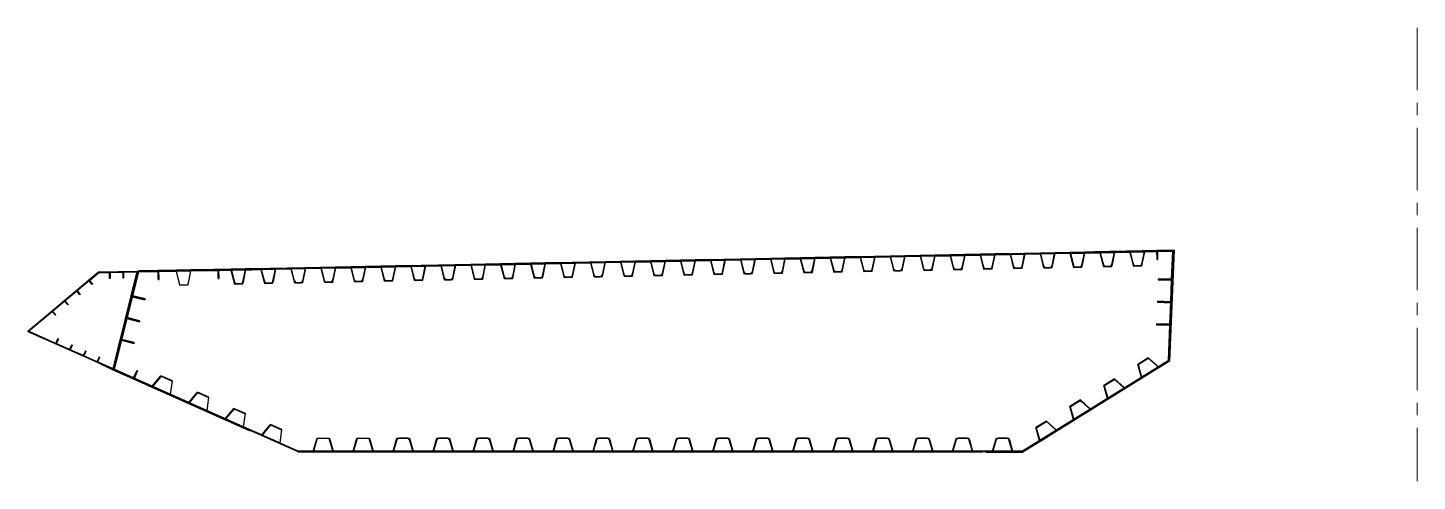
# Model space of a CAD drawing. Header units: millimetres. Extents: x -11.4 to 44.9, y -2.6 to 86.4.
# Drawn here: x -10.72 to 17.09, y 77.29 to 86.36 of the extents above; entities that cross this region are included whole.
import ezdxf

# ---------------------------------------------------------------- set-up
doc = ezdxf.new("R2010")
doc.units = ezdxf.units.MM
doc.linetypes.add('CENTER', pattern=[2, 1.25, -0.25, 0.25, -0.25])
doc.layers.add('0_Assis', color=8, linetype='Continuous')
doc.layers.add('CENTER', color=1, linetype='CENTER', lineweight=13)
doc.layers.add('GZ', color=3, linetype='Continuous', lineweight=25)

# ---------------------------------------------------------------- blocks, each defined once
blk = doc.blocks.new('U stiffner for bottom plate')
for p, q in [((-200, 0), (-135, 227)), ((-194, 0), (-129, 225)), ((90, 260), (-90, 260)), ((90, 254), (-90, 254)), ((129, 225), (194, 0)), ((135, 227), (200, 0))]:
    blk.add_line(p, q)
for centre, radius, start, end in [((-90, 214), 46, 90, 163.9092), ((-90, 214), 40, 90, 163.9092), ((90, 214), 46, 16.0908, 90), ((90, 214), 40, 16.0908, 90)]:
    blk.add_arc(centre, radius, start, end)
blk = doc.blocks.new('U stiffener for top plate')
for p, q in [((-150, 0), (-94, -243)), ((-142, 0), (-86, -241)), ((86, -241), (142, 0)), ((94, -243), (150, 0)), ((-47, -272), (47, -272)), ((-47, -280), (47, -280))]:
    blk.add_line(p, q)
for centre, radius, start, end in [((-47, -232), 48, 193.0693, 270), ((-47, -232), 40, 193.0693, 270), ((47, -232), 40, 270, 346.9307), ((47, -232), 48, 270, 346.9307)]:
    blk.add_arc(centre, radius, start, end)
blk = doc.blocks.new('Block_1')
at = {"layer": '0_Assis'}
for p, q in [((0, 0), (71, -279)), ((77, -271), (8, 0)), ((292, 6), (234, -267)), ((241, -275), (300, 6)), ((77, -271), (71, -279)), ((71, -279), (241, -275)), ((77, -271), (234, -267)), ((234, -267), (241, -275))]:
    blk.add_line(p, q, dxfattribs=at)
blk = doc.blocks.new('Block_2')
at = {"layer": '0_Assis'}
for p, q in [((0, 0), (174, 207)), ((176, 200), (6, -3)), ((403, 106), (174, 207)), ((174, 207), (176, 200)), ((176, 200), (396, 102)), ((396, 102), (360, -160)), ((366, -162), (403, 106)), ((396, 102), (403, 106))]:
    blk.add_line(p, q, dxfattribs=at)
blk = doc.blocks.new('Block_3')
at = {"layer": '0_Assis'}
for p, q in [((0, 0), (75, 260)), ((80, 254), (6, 0)), ((75, 260), (325, 260)), ((80, 254), (75, 260)), ((320, 254), (80, 254)), ((320, 254), (325, 260)), ((394, 0), (320, 254)), ((325, 260), (400, 0))]:
    blk.add_line(p, q, dxfattribs=at)
blk = doc.blocks.new('Block_4')
at = {"layer": '0_Assis'}
for p, q in [((139, 392), (-73, 260)), ((-66, 258), (138, 385)), ((138, 385), (139, 392)), ((334, 208), (138, 385)), ((139, 392), (340, 211)), ((0, 0), (-73, 260)), ((-66, 258), (-73, 260)), ((-66, 258), (5, 3))]:
    blk.add_line(p, q, dxfattribs=at)
blk = doc.blocks.new('Block_5')
at = {"layer": '0_Assis'}
for p, q in [((0, 0), (0, 16)), ((8, 16), (0, 16)), ((0, 0), (8, 0)), ((292, 22), (8, 16)), ((8, 0), (8, 16)), ((8, 0), (292, 6)), ((292, 6), (292, 22)), ((300, 22), (292, 22)), ((292, 6), (300, 6)), ((600, 28), (300, 22)), ((300, 6), (300, 22)), ((300, 6), (600, 12))]:
    blk.add_line(p, q, dxfattribs=at)
blk = doc.blocks.new('Block_6')
at = {"layer": '0_Assis'}
for p, q in [((-800, 0), (-400, 0)), ((-400, 0), (-394, 0)), ((-394, 0), (-6, 0)), ((-6, 0), (0, 0)), ((-400, -12), (-800, -12)), ((-400, 0), (-400, -12)), ((-394, -12), (-400, -12)), ((-394, 0), (-394, -12)), ((-6, -12), (-394, -12)), ((-6, 0), (-6, -12)), ((0, -12), (-6, -12)), ((0, 0), (0, -12))]:
    blk.add_line(p, q, dxfattribs=at)

msp = doc.modelspace()

# ---------------------------------------------------------------- linework, layer by layer
at = {"layer": '0_Assis'}
for p, q in [((10.142, 81.85), (10.142, 81.866)), ((10.151, 81.866), (10.142, 81.866)), ((10.142, 81.85), (10.151, 81.85)), ((10.434, 81.871), (10.151, 81.866)), ((10.151, 81.85), (10.151, 81.866)), ((10.151, 81.85), (10.434, 81.855)), ((10.442, 81.872), (10.434, 81.871)), ((10.434, 81.855), (10.434, 81.871)), ((10.434, 81.855), (10.442, 81.856)), ((10.592, 81.875), (10.442, 81.872)), ((10.442, 81.856), (10.442, 81.872)), ((10.442, 81.856), (10.592, 81.859)), ((10.624, 81.879), (10.592, 81.875)), ((10.592, 81.875), (10.592, 81.859)), ((10.592, 81.859), (10.624, 81.859)), ((10.742, 81.882), (10.624, 81.879)), ((10.624, 81.859), (10.624, 81.879)), ((10.624, 81.859), (10.742, 81.862)), ((10.742, 81.862), (10.742, 81.882)), ((10.751, 81.882), (10.742, 81.882)), ((10.742, 81.862), (10.751, 81.862)), ((11.034, 81.887), (10.751, 81.882)), ((10.751, 81.862), (10.751, 81.882)), ((10.751, 81.862), (11.034, 81.867)), ((11.042, 81.888), (11.034, 81.887)), ((11.034, 81.867), (11.034, 81.887)), ((11.034, 81.867), (11.042, 81.868)), ((11.342, 81.894), (11.042, 81.888)), ((11.042, 81.868), (11.042, 81.888)), ((11.042, 81.868), (11.342, 81.874)), ((11.35, 81.894), (11.342, 81.894)), ((11.342, 81.874), (11.342, 81.894)), ((11.342, 81.874), (11.35, 81.874)), ((11.634, 81.899), (11.35, 81.894)), ((11.35, 81.874), (11.35, 81.894)), ((11.35, 81.874), (11.634, 81.879)), ((11.642, 81.9), (11.634, 81.899)), ((11.634, 81.879), (11.634, 81.899)), ((11.634, 81.879), (11.642, 81.88)), ((11.884, 81.904), (11.642, 81.9)), ((11.642, 81.88), (11.642, 81.9)), ((11.642, 81.88), (11.884, 81.884)), ((11.9, 81.905), (11.884, 81.904)), ((11.884, 81.904), (11.884, 81.884)), ((11.884, 81.884), (11.9, 81.885)), ((11.884, 81.884), (11.887, 81.724)), ((12.226, 81.911), (11.9, 81.905)), ((11.9, 81.885), (11.9, 81.905)), ((11.9, 81.885), (12.194, 81.891)), ((11.903, 81.725), (11.9, 81.885)), ((12.194, 81.891), (12.171, 81.331)), ((12.194, 81.891), (12.226, 81.911)), ((12.202, 81.33), (12.226, 81.911)), ((-8.112, 81.505), (-8.501, 81.497)), ((-8.112, 81.505), (-8.112, 81.485)), ((-8.096, 81.505), (-8.112, 81.505)), ((-7.754, 81.512), (-8.096, 81.505)), ((-8.096, 81.485), (-8.096, 81.505)), ((-7.754, 81.492), (-7.754, 81.512)), ((-7.746, 81.512), (-7.754, 81.512)), ((-7.754, 81.512), (-7.754, 81.492)), ((-7.462, 81.518), (-7.746, 81.512)), ((-7.746, 81.492), (-7.746, 81.512)), ((-7.462, 81.498), (-7.462, 81.518)), ((-7.454, 81.518), (-7.462, 81.518)), ((-6.913, 81.529), (-7.454, 81.518)), ((-7.454, 81.498), (-7.454, 81.518)), ((-7.454, 81.498), (-6.912, 81.509)), ((-6.912, 81.509), (-6.913, 81.529)), ((-6.897, 81.529), (-6.913, 81.529)), ((-6.912, 81.509), (-6.896, 81.509)), ((-6.912, 81.509), (-6.909, 81.349)), ((-6.654, 81.534), (-6.897, 81.529)), ((-6.896, 81.509), (-6.897, 81.529)), ((-6.896, 81.509), (-6.654, 81.514)), ((-6.893, 81.349), (-6.896, 81.509)), ((-6.654, 81.514), (-6.654, 81.534)), ((-6.646, 81.534), (-6.654, 81.534)), ((-6.654, 81.514), (-6.646, 81.514)), ((-6.362, 81.54), (-6.646, 81.534)), ((-6.646, 81.514), (-6.646, 81.534)), ((-6.646, 81.514), (-6.362, 81.52)), ((-6.362, 81.52), (-6.362, 81.54)), ((-6.354, 81.54), (-6.362, 81.54)), ((-6.362, 81.52), (-6.354, 81.52)), ((-6.237, 81.542), (-6.354, 81.54)), ((-6.354, 81.52), (-6.354, 81.54)), ((-6.354, 81.52), (-6.237, 81.522)), ((-6.237, 81.522), (-6.237, 81.542)), ((-6.205, 81.539), (-6.237, 81.542)), ((-6.237, 81.522), (-6.204, 81.523)), ((-6.054, 81.542), (-6.205, 81.539)), ((-6.204, 81.523), (-6.205, 81.539)), ((-6.204, 81.523), (-6.054, 81.526)), ((11.887, 81.724), (11.903, 81.725)), ((-9.74, 81.109), (-9.5, 81.309)), ((-9.734, 81.103), (-9.495, 81.303)), ((-9.5, 81.309), (-9.494, 81.314)), ((-9.495, 81.303), (-9.5, 81.309)), ((-9.495, 81.303), (-9.489, 81.308)), ((-9.431, 81.226), (-9.495, 81.303)), ((-9.494, 81.314), (-9.307, 81.471)), ((-9.494, 81.314), (-9.489, 81.308)), ((-9.489, 81.308), (-9.306, 81.461)), ((-9.489, 81.308), (-9.425, 81.231)), ((-9.425, 81.231), (-9.431, 81.226)), ((-9.307, 81.471), (-9.085, 81.475)), ((-9.306, 81.461), (-9.307, 81.471)), ((-9.306, 81.461), (-9.085, 81.465)), ((-9.085, 81.475), (-9.075, 81.475)), ((-9.085, 81.465), (-9.085, 81.475)), ((-9.085, 81.465), (-9.075, 81.465)), ((-9.082, 81.345), (-9.085, 81.465)), ((-9.072, 81.345), (-9.082, 81.345)), ((-9.075, 81.475), (-8.815, 81.48)), ((-9.075, 81.475), (-9.075, 81.465)), ((-9.075, 81.465), (-8.815, 81.47)), ((-9.075, 81.465), (-9.072, 81.345)), ((-8.815, 81.48), (-8.805, 81.481)), ((-8.815, 81.47), (-8.815, 81.48)), ((-8.815, 81.47), (-8.805, 81.471)), ((-8.812, 81.35), (-8.815, 81.47)), ((-8.802, 81.351), (-8.812, 81.35)), ((-8.805, 81.481), (-8.535, 81.486)), ((-8.805, 81.481), (-8.805, 81.471)), ((-8.805, 81.471), (-8.537, 81.476)), ((-8.805, 81.471), (-8.802, 81.351)), ((-8.537, 81.476), (-8.654, 81.009)), ((-8.625, 81.001), (-8.506, 81.477)), ((-8.535, 81.486), (-8.537, 81.476)), ((-8.537, 81.476), (-8.506, 81.477)), ((-8.535, 81.486), (-8.501, 81.497)), ((-8.501, 81.497), (-8.506, 81.477)), ((-8.506, 81.477), (-8.112, 81.485)), ((-8.112, 81.485), (-8.109, 81.325)), ((-8.109, 81.325), (-8.093, 81.325)), ((-8.096, 81.485), (-7.754, 81.492)), ((-8.093, 81.325), (-8.096, 81.485)), ((-7.754, 81.492), (-7.746, 81.492)), ((-7.746, 81.492), (-7.462, 81.498)), ((-7.462, 81.498), (-7.454, 81.498)), ((-6.909, 81.349), (-6.893, 81.349)), ((11.912, 81.341), (11.911, 81.321)), ((11.911, 81.321), (12.171, 81.311)), ((12.171, 81.331), (11.912, 81.341)), ((12.171, 81.311), (12.153, 80.881)), ((12.171, 81.331), (12.171, 81.311)), ((12.202, 81.33), (12.171, 81.331)), ((12.171, 81.311), (12.201, 81.31)), ((12.184, 80.88), (12.201, 81.31)), ((12.201, 81.31), (12.202, 81.33)), ((-9.985, 80.904), (-9.746, 81.104)), ((-9.98, 80.898), (-9.741, 81.098)), ((-9.746, 81.104), (-9.74, 81.109)), ((-9.741, 81.098), (-9.746, 81.104)), ((-9.741, 81.098), (-9.734, 81.103)), ((-9.676, 81.021), (-9.741, 81.098)), ((-9.74, 81.109), (-9.734, 81.103)), ((-9.734, 81.103), (-9.67, 81.026)), ((-9.67, 81.026), (-9.676, 81.021)), ((-8.659, 80.989), (-8.763, 80.572)), ((-8.734, 80.565), (-8.63, 80.982)), ((-8.654, 81.009), (-8.659, 80.989)), ((-8.659, 80.989), (-8.63, 80.982)), ((-8.625, 81.001), (-8.654, 81.009)), ((-8.63, 80.982), (-8.625, 81.001)), ((-8.63, 80.982), (-8.378, 80.919)), ((-8.373, 80.938), (-8.625, 81.001)), ((-10.721, 80.289), (-10.237, 80.693)), ((-10.706, 80.291), (-10.232, 80.687)), ((-10.237, 80.693), (-10.231, 80.698)), ((-10.232, 80.687), (-10.237, 80.693)), ((-10.232, 80.687), (-10.226, 80.692)), ((-10.168, 80.61), (-10.232, 80.687)), ((-10.231, 80.698), (-9.991, 80.899)), ((-10.231, 80.698), (-10.226, 80.692)), ((-10.226, 80.692), (-9.986, 80.892)), ((-10.226, 80.692), (-10.161, 80.616)), ((-9.991, 80.899), (-9.985, 80.904)), ((-9.986, 80.892), (-9.991, 80.899)), ((-9.986, 80.892), (-9.98, 80.898)), ((-9.922, 80.816), (-9.986, 80.892)), ((-9.985, 80.904), (-9.98, 80.898)), ((-9.98, 80.898), (-9.916, 80.821)), ((-9.916, 80.821), (-9.922, 80.816)), ((-8.378, 80.919), (-8.373, 80.938)), ((11.894, 80.892), (11.893, 80.872)), ((11.893, 80.872), (12.153, 80.861)), ((12.153, 80.881), (11.894, 80.892)), ((12.153, 80.861), (12.135, 80.431)), ((12.153, 80.881), (12.153, 80.861)), ((12.184, 80.88), (12.153, 80.881)), ((12.153, 80.861), (12.183, 80.86)), ((12.166, 80.43), (12.183, 80.86)), ((12.183, 80.86), (12.184, 80.88)), ((-10.161, 80.616), (-10.168, 80.61)), ((-8.768, 80.553), (-8.872, 80.135)), ((-8.843, 80.128), (-8.739, 80.545)), ((-8.763, 80.572), (-8.768, 80.553)), ((-8.768, 80.553), (-8.739, 80.545)), ((-8.734, 80.565), (-8.763, 80.572)), ((-8.739, 80.545), (-8.734, 80.565)), ((-8.739, 80.545), (-8.487, 80.482)), ((-8.482, 80.502), (-8.734, 80.565)), ((-8.487, 80.482), (-8.482, 80.502)), ((11.876, 80.442), (11.875, 80.422)), ((11.875, 80.422), (12.135, 80.411)), ((12.135, 80.431), (11.876, 80.442)), ((12.135, 80.411), (12.106, 79.7)), ((12.135, 80.431), (12.135, 80.411)), ((12.166, 80.43), (12.135, 80.431)), ((12.135, 80.411), (12.165, 80.41)), ((12.136, 79.695), (12.165, 80.41)), ((12.165, 80.41), (12.166, 80.43)), ((-10.16, 80.039), (-10.721, 80.289)), ((-10.157, 80.047), (-10.706, 80.291)), ((-10.157, 80.047), (-10.117, 80.138)), ((-10.109, 80.135), (-10.15, 80.043)), ((-10.117, 80.138), (-10.109, 80.135)), ((-8.877, 80.116), (-9.021, 79.542)), ((-8.993, 79.529), (-8.848, 80.109)), ((-8.872, 80.135), (-8.877, 80.116)), ((-8.877, 80.116), (-8.848, 80.109)), ((-8.843, 80.128), (-8.872, 80.135)), ((-8.848, 80.109), (-8.843, 80.128)), ((-8.848, 80.109), (-8.596, 80.046)), ((-8.591, 80.065), (-8.843, 80.128)), ((-10.16, 80.039), (-10.157, 80.047)), ((-10.153, 80.036), (-10.16, 80.039)), ((-10.15, 80.043), (-10.157, 80.047)), ((-10.15, 80.043), (-10.153, 80.036)), ((-9.886, 79.918), (-10.153, 80.036)), ((-9.883, 79.925), (-10.15, 80.043)), ((-9.886, 79.918), (-9.883, 79.925)), ((-9.879, 79.914), (-9.886, 79.918)), ((-9.883, 79.925), (-9.842, 80.016)), ((-9.876, 79.922), (-9.883, 79.925)), ((-9.876, 79.922), (-9.879, 79.914)), ((-9.612, 79.796), (-9.879, 79.914)), ((-9.835, 80.013), (-9.876, 79.922)), ((-9.609, 79.803), (-9.876, 79.922)), ((-9.842, 80.016), (-9.835, 80.013)), ((-9.609, 79.803), (-9.568, 79.894)), ((-9.561, 79.891), (-9.602, 79.8)), ((-9.568, 79.894), (-9.561, 79.891)), ((-8.596, 80.046), (-8.591, 80.065)), ((-9.612, 79.796), (-9.609, 79.803)), ((-9.605, 79.792), (-9.612, 79.796)), ((-9.602, 79.8), (-9.609, 79.803)), ((-9.602, 79.8), (-9.605, 79.792)), ((-9.338, 79.674), (-9.605, 79.792)), ((-9.335, 79.681), (-9.602, 79.8)), ((-9.338, 79.674), (-9.335, 79.681)), ((-9.331, 79.671), (-9.338, 79.674)), ((-9.335, 79.681), (-9.294, 79.773)), ((-9.327, 79.678), (-9.335, 79.681)), ((-9.327, 79.678), (-9.331, 79.671)), ((-9.331, 79.671), (-9.047, 79.531)), ((-9.287, 79.769), (-9.327, 79.678)), ((-9.039, 79.55), (-9.327, 79.678)), ((-9.294, 79.773), (-9.287, 79.769)), ((11.578, 79.371), (11.907, 79.576)), ((11.917, 79.559), (11.588, 79.354)), ((11.907, 79.576), (11.912, 79.579)), ((11.907, 79.576), (11.917, 79.559)), ((11.912, 79.579), (12.106, 79.7)), ((11.912, 79.579), (11.923, 79.562)), ((11.923, 79.562), (11.917, 79.559)), ((12.136, 79.695), (11.923, 79.562)), ((12.106, 79.7), (12.136, 79.695)), ((-9.039, 79.55), (-9.047, 79.531)), ((-9.028, 79.523), (-9.047, 79.531)), ((-9.021, 79.542), (-9.039, 79.55)), ((-9.021, 79.542), (-9.028, 79.523)), ((-9.001, 79.511), (-9.028, 79.523)), ((-8.993, 79.529), (-9.021, 79.542)), ((-8.993, 79.529), (-9.001, 79.511)), ((-8.611, 79.338), (-9.001, 79.511)), ((-8.603, 79.356), (-8.993, 79.529)), ((-8.611, 79.338), (-8.603, 79.356)), ((-8.597, 79.331), (-8.611, 79.338)), ((-8.603, 79.356), (-8.538, 79.502)), ((-8.589, 79.349), (-8.603, 79.356)), ((-8.589, 79.349), (-8.597, 79.331)), ((-8.238, 79.172), (-8.597, 79.331)), ((-8.524, 79.496), (-8.589, 79.349)), ((-8.23, 79.19), (-8.589, 79.349)), ((-8.538, 79.502), (-8.524, 79.496)), ((11.233, 79.157), (11.572, 79.368)), ((11.583, 79.351), (11.243, 79.14)), ((11.572, 79.368), (11.578, 79.371)), ((11.572, 79.368), (11.583, 79.351)), ((11.578, 79.371), (11.588, 79.354)), ((11.588, 79.354), (11.583, 79.351)), ((-8.23, 79.19), (-8.238, 79.172)), ((-8.233, 79.169), (-8.238, 79.172)), ((-8.225, 79.188), (-8.233, 79.169)), ((-7.879, 79.012), (-8.233, 79.169)), ((-8.225, 79.188), (-8.23, 79.19)), ((-7.871, 79.03), (-8.225, 79.188)), ((-7.871, 79.03), (-7.879, 79.012)), ((-7.873, 79.01), (-7.879, 79.012)), ((-7.865, 79.028), (-7.873, 79.01)), ((-7.507, 78.847), (-7.873, 79.01)), ((-7.865, 79.028), (-7.871, 79.03)), ((-7.499, 78.865), (-7.865, 79.028)), ((10.898, 78.949), (11.227, 79.154)), ((11.238, 79.137), (10.909, 78.932)), ((11.227, 79.154), (11.233, 79.157)), ((11.227, 79.154), (11.238, 79.137)), ((11.233, 79.157), (11.243, 79.14)), ((11.243, 79.14), (11.238, 79.137)), ((-7.499, 78.865), (-7.507, 78.847)), ((-7.502, 78.845), (-7.507, 78.847)), ((-7.494, 78.863), (-7.502, 78.845)), ((-7.148, 78.687), (-7.502, 78.845)), ((-7.494, 78.863), (-7.499, 78.865)), ((-7.139, 78.705), (-7.494, 78.863)), ((10.219, 78.527), (10.548, 78.732)), ((10.548, 78.732), (10.553, 78.735)), ((10.548, 78.732), (10.558, 78.715)), ((10.553, 78.735), (10.893, 78.946)), ((10.553, 78.735), (10.564, 78.718)), ((10.564, 78.718), (10.558, 78.715)), ((10.903, 78.929), (10.564, 78.718)), ((10.893, 78.946), (10.898, 78.949)), ((10.893, 78.946), (10.903, 78.929)), ((10.898, 78.949), (10.909, 78.932)), ((10.909, 78.932), (10.903, 78.929)), ((-7.139, 78.705), (-7.148, 78.687)), ((-7.142, 78.685), (-7.148, 78.687)), ((-7.134, 78.703), (-7.142, 78.685)), ((-6.776, 78.522), (-7.142, 78.685)), ((-7.134, 78.703), (-7.139, 78.705)), ((-6.768, 78.54), (-7.134, 78.703)), ((-6.768, 78.54), (-6.776, 78.522)), ((-6.771, 78.52), (-6.776, 78.522)), ((-6.763, 78.538), (-6.771, 78.52)), ((-6.417, 78.362), (-6.771, 78.52)), ((-6.763, 78.538), (-6.768, 78.54)), ((-6.408, 78.381), (-6.763, 78.538)), ((9.873, 78.313), (10.213, 78.524)), ((10.224, 78.507), (9.884, 78.296)), ((10.213, 78.524), (10.219, 78.527)), ((10.213, 78.524), (10.224, 78.507)), ((10.219, 78.527), (10.229, 78.51)), ((10.229, 78.51), (10.224, 78.507)), ((10.558, 78.715), (10.229, 78.51)), ((-6.408, 78.381), (-6.417, 78.362)), ((-6.411, 78.36), (-6.417, 78.362)), ((-6.403, 78.378), (-6.411, 78.36)), ((-6.287, 78.304), (-6.411, 78.36)), ((-6.403, 78.378), (-6.408, 78.381)), ((-6.22, 78.297), (-6.403, 78.378)), ((-6.225, 78.286), (-6.287, 78.304)), ((-6.042, 78.205), (-6.225, 78.286)), ((-6.037, 78.216), (-6.22, 78.297)), ((-6.037, 78.216), (-6.042, 78.205)), ((-6.036, 78.202), (-6.042, 78.205)), ((-6.031, 78.213), (-6.037, 78.216)), ((-6.031, 78.213), (-6.036, 78.202)), ((-5.682, 78.045), (-6.036, 78.202)), ((-5.677, 78.056), (-6.031, 78.213)), ((9.539, 78.105), (9.868, 78.309)), ((9.879, 78.292), (9.55, 78.088)), ((9.868, 78.309), (9.873, 78.313)), ((9.868, 78.309), (9.879, 78.292)), ((9.873, 78.313), (9.884, 78.296)), ((9.884, 78.296), (9.879, 78.292)), ((-5.677, 78.056), (-5.682, 78.045)), ((-5.677, 78.042), (-5.682, 78.045)), ((-5.672, 78.053), (-5.677, 78.056)), ((-5.672, 78.053), (-5.677, 78.042)), ((-5.309, 77.879), (-5.677, 78.042)), ((-5.306, 77.891), (-5.672, 78.053)), ((-5.306, 77.891), (-5.309, 77.879)), ((9.194, 77.891), (-5.306, 77.891)), ((-5.306, 77.891), (-5.006, 77.891)), ((-5.006, 77.891), (-5.006, 77.879)), ((-5.006, 77.891), (-5, 77.891)), ((-5, 77.891), (-5, 77.879)), ((-5, 77.891), (-4.612, 77.891)), ((-4.612, 77.891), (-4.612, 77.879)), ((-4.612, 77.891), (-4.606, 77.891)), ((-4.606, 77.891), (-4.606, 77.879)), ((7.394, 77.891), (7.394, 77.879)), ((8.194, 77.891), (8.394, 77.891)), ((8.394, 77.891), (8.458, 77.891)), ((8.394, 77.879), (8.394, 77.891)), ((8.458, 77.871), (8.458, 77.891)), ((8.458, 77.891), (8.594, 77.891)), ((8.594, 77.891), (8.594, 77.871)), ((8.594, 77.891), (8.6, 77.891)), ((8.6, 77.891), (8.6, 77.871)), ((8.6, 77.891), (8.988, 77.891)), ((8.988, 77.891), (8.988, 77.871)), ((8.988, 77.891), (8.994, 77.891)), ((8.994, 77.891), (8.994, 77.871)), ((8.994, 77.891), (9.194, 77.891)), ((9.194, 77.891), (9.534, 78.102)), ((9.2, 77.871), (9.194, 77.891)), ((9.544, 78.085), (9.2, 77.871)), ((9.534, 78.102), (9.539, 78.105)), ((9.534, 78.102), (9.544, 78.085)), ((9.539, 78.105), (9.55, 78.088)), ((9.55, 78.088), (9.544, 78.085)), ((-5.006, 77.879), (-5.309, 77.879)), ((-5, 77.879), (-5.006, 77.879)), ((-4.612, 77.879), (-5, 77.879)), ((-4.606, 77.879), (-4.612, 77.879)), ((8.394, 77.879), (8.194, 77.879)), ((8.458, 77.871), (8.394, 77.879)), ((8.594, 77.871), (8.458, 77.871)), ((8.6, 77.871), (8.594, 77.871)), ((8.988, 77.871), (8.6, 77.871)), ((8.994, 77.871), (8.988, 77.871)), ((9.2, 77.871), (8.994, 77.871))]:
    msp.add_line(p, q, dxfattribs=at)
at = {"layer": 'CENTER', "linetype": 'CENTER'}
msp.add_line((17.094, 86.361), (17.094, 77.291), dxfattribs=at)
at = {"layer": 'GZ'}
for p, q in [((12.194, 81.891), (-8.506, 81.477)), ((10.592, 81.875), (-6.205, 81.539)), ((12.226, 81.911), (10.624, 81.879)), ((-6.237, 81.542), (-8.501, 81.497)), ((11.903, 81.725), (11.887, 81.724)), ((-8.535, 81.486), (-9.307, 81.471)), ((-8.537, 81.476), (-9.306, 81.461)), ((-9.072, 81.345), (-9.082, 81.345)), ((-8.802, 81.351), (-8.812, 81.35)), ((-8.093, 81.325), (-8.109, 81.325)), ((-6.893, 81.349), (-6.909, 81.349)), ((11.912, 81.341), (11.911, 81.321)), ((-8.373, 80.938), (-8.378, 80.919)), ((11.894, 80.892), (11.893, 80.872)), ((-8.482, 80.502), (-8.487, 80.482)), ((11.876, 80.442), (11.875, 80.422)), ((-10.721, 80.289), (-9.331, 79.671)), ((-10.706, 80.291), (-9.039, 79.55)), ((-8.591, 80.065), (-8.596, 80.046)), ((-9.047, 79.531), (-6.287, 78.304)), ((-8.524, 79.496), (-8.538, 79.502))]:
    msp.add_line(p, q, dxfattribs=at)
at = {"layer": 'GZ', "ltscale": 150}
for p, q in [((10.624, 81.879), (10.592, 81.875)), ((10.592, 81.859), (10.592, 81.875)), ((11.887, 81.724), (11.884, 81.904)), ((11.903, 81.725), (11.9, 81.905)), ((12.194, 81.891), (12.106, 79.7)), ((12.226, 81.911), (12.136, 79.695)), ((-8.109, 81.325), (-8.112, 81.505)), ((-8.093, 81.325), (-8.096, 81.505)), ((-6.909, 81.349), (-6.913, 81.529)), ((-6.893, 81.349), (-6.897, 81.529)), ((-6.205, 81.539), (-6.237, 81.542)), ((-6.204, 81.523), (-6.205, 81.539)), ((-9.307, 81.471), (-10.721, 80.289)), ((-9.306, 81.461), (-10.706, 80.291)), ((-9.431, 81.226), (-9.5, 81.309)), ((-9.425, 81.231), (-9.494, 81.314)), ((-9.425, 81.231), (-9.431, 81.226)), ((-9.082, 81.345), (-9.085, 81.475)), ((-9.072, 81.345), (-9.075, 81.475)), ((-9.072, 81.345), (-9.075, 81.475)), ((-8.535, 81.486), (-9.021, 79.542)), ((-8.501, 81.497), (-8.993, 79.529)), ((-8.812, 81.35), (-8.815, 81.48)), ((-8.802, 81.351), (-8.805, 81.481)), ((11.911, 81.321), (12.201, 81.31)), ((11.912, 81.341), (12.202, 81.33)), ((-9.676, 81.021), (-9.746, 81.104)), ((-9.67, 81.026), (-9.74, 81.109)), ((-9.67, 81.026), (-9.676, 81.021)), ((-8.378, 80.919), (-8.659, 80.989)), ((-8.373, 80.938), (-8.654, 81.009)), ((-10.168, 80.61), (-10.237, 80.693)), ((-10.161, 80.616), (-10.231, 80.698)), ((-9.922, 80.816), (-9.991, 80.899)), ((-9.916, 80.821), (-9.985, 80.904)), ((-9.916, 80.821), (-9.922, 80.816)), ((11.893, 80.872), (12.183, 80.86)), ((11.894, 80.892), (12.184, 80.88)), ((-10.161, 80.616), (-10.168, 80.61)), ((-8.487, 80.482), (-8.768, 80.553)), ((-8.482, 80.502), (-8.763, 80.572)), ((11.875, 80.422), (12.165, 80.41)), ((11.876, 80.442), (12.166, 80.43)), ((-10.117, 80.138), (-10.16, 80.039)), ((-10.109, 80.135), (-10.153, 80.036)), ((-10.109, 80.135), (-10.117, 80.138)), ((-8.596, 80.046), (-8.877, 80.116)), ((-8.591, 80.065), (-8.872, 80.135)), ((-9.842, 80.016), (-9.886, 79.918)), ((-9.835, 80.013), (-9.879, 79.914)), ((-9.835, 80.013), (-9.842, 80.016)), ((-9.568, 79.894), (-9.612, 79.796)), ((-9.561, 79.891), (-9.605, 79.792)), ((-9.561, 79.891), (-9.568, 79.894)), ((-9.294, 79.773), (-9.338, 79.674)), ((-9.287, 79.769), (-9.331, 79.671)), ((-9.287, 79.769), (-9.294, 79.773)), ((12.106, 79.7), (9.194, 77.891)), ((12.136, 79.695), (9.2, 77.871)), ((-9.039, 79.55), (-9.047, 79.531)), ((-5.306, 77.891), (-9.039, 79.55)), ((-8.538, 79.502), (-8.611, 79.338)), ((-8.524, 79.496), (-8.597, 79.331)), ((-7.499, 78.865), (-7.865, 79.028)), ((-6.225, 78.286), (-6.287, 78.304)), ((-6.22, 78.297), (-6.225, 78.286)), ((-5.309, 77.879), (-6.225, 78.286)), ((-5.306, 77.891), (-5.309, 77.879)), ((2.194, 77.891), (1.794, 77.891)), ((2, 77.891), (1.988, 77.891))]:
    msp.add_line(p, q, dxfattribs=at)
at = {"layer": 'GZ', "ltscale": 3}
for p, q in [((8.394, 77.891), (8.394, 77.879)), ((-5.309, 77.879), (8.394, 77.879)), ((8.458, 77.871), (8.394, 77.879)), ((8.458, 77.871), (9.2, 77.871))]:
    msp.add_line(p, q, dxfattribs=at)

# ---------------------------------------------------------------- block references
at = {"layer": '0_Assis', "xscale": 0.001, "yscale": 0.001, "zscale": 0.001}
for name, p in [('Block_5', (5.343, 81.754)), ('Block_5', (5.943, 81.766)), ('Block_5', (6.543, 81.778)), ('Block_1', (6.543, 81.778)), ('Block_5', (7.143, 81.79)), ('Block_1', (7.143, 81.79)), ('Block_5', (7.743, 81.802)), ('Block_1', (7.743, 81.802)), ('Block_5', (8.343, 81.814)), ('Block_1', (8.343, 81.814)), ('Block_5', (8.943, 81.826)), ('Block_1', (8.943, 81.826)), ('Block_5', (9.543, 81.838)), ('Block_1', (9.543, 81.838)), ('Block_1', (10.142, 81.85)), ('Block_1', (10.742, 81.862)), ('Block_1', (11.342, 81.874)), ('Block_1', (-6.654, 81.514)), ('Block_5', (-6.054, 81.526)), ('Block_1', (-6.054, 81.526)), ('Block_5', (-5.454, 81.538)), ('Block_1', (-5.454, 81.538)), ('Block_5', (-4.855, 81.55)), ('Block_1', (-4.855, 81.55)), ('Block_5', (-4.255, 81.562)), ('Block_1', (-4.255, 81.562)), ('Block_5', (-3.655, 81.574)), ('Block_1', (-3.655, 81.574)), ('Block_5', (-3.055, 81.586)), ('Block_1', (-3.055, 81.586)), ('Block_5', (-2.455, 81.598)), ('Block_1', (-2.455, 81.598)), ('Block_5', (-1.855, 81.61)), ('Block_1', (-1.855, 81.61)), ('Block_5', (-1.255, 81.622)), ('Block_1', (-1.255, 81.622)), ('Block_5', (-0.655, 81.634)), ('Block_1', (-0.655, 81.634)), ('Block_5', (-0.056, 81.646)), ('Block_1', (-0.056, 81.646)), ('Block_5', (0.544, 81.658)), ('Block_1', (0.544, 81.658)), ('Block_5', (1.144, 81.67)), ('Block_1', (1.144, 81.67)), ('Block_5', (1.744, 81.682)), ('Block_1', (1.744, 81.682)), ('Block_5', (2.344, 81.694)), ('Block_1', (2.344, 81.694)), ('Block_5', (2.944, 81.706)), ('Block_1', (2.944, 81.706)), ('Block_5', (3.544, 81.718)), ('Block_1', (3.544, 81.718)), ('Block_5', (4.144, 81.73)), ('Block_1', (4.144, 81.73)), ('Block_5', (4.744, 81.742)), ('Block_1', (4.744, 81.742)), ('Block_1', (5.343, 81.754)), ('Block_1', (5.943, 81.766)), ('Block_1', (-7.754, 81.492)), ('Block_4', (11.572, 79.368)), ('Block_2', (-8.23, 79.19)), ('Block_4', (10.893, 78.946)), ('Block_2', (-7.499, 78.865)), ('Block_2', (-6.768, 78.54)), ('Block_4', (10.213, 78.524)), ('Block_4', (9.534, 78.102)), ('Block_2', (-6.037, 78.216)), ('Block_3', (-5.006, 77.891)), ('Block_6', (-3.806, 77.891)), ('Block_3', (-4.206, 77.891)), ('Block_6', (-3.006, 77.891)), ('Block_3', (-3.406, 77.891)), ('Block_6', (-2.206, 77.891)), ('Block_3', (-2.606, 77.891)), ('Block_6', (-1.406, 77.891)), ('Block_3', (-1.806, 77.891)), ('Block_6', (-0.606, 77.891)), ('Block_3', (-1.006, 77.891)), ('Block_6', (0.194, 77.891)), ('Block_3', (-0.206, 77.891)), ('Block_6', (0.994, 77.891)), ('Block_3', (0.594, 77.891)), ('Block_6', (1.794, 77.891)), ('Block_3', (1.394, 77.891)), ('Block_6', (2.594, 77.891)), ('Block_3', (2.194, 77.891)), ('Block_6', (3.394, 77.891)), ('Block_3', (2.994, 77.891)), ('Block_6', (4.194, 77.891)), ('Block_3', (3.794, 77.891)), ('Block_6', (4.994, 77.891)), ('Block_3', (4.594, 77.891)), ('Block_6', (5.794, 77.891)), ('Block_3', (5.394, 77.891)), ('Block_6', (6.594, 77.891)), ('Block_3', (6.194, 77.891)), ('Block_6', (7.394, 77.891)), ('Block_3', (6.994, 77.891)), ('Block_6', (8.194, 77.891)), ('Block_3', (7.794, 77.891)), ('Block_3', (8.594, 77.891))]:
    msp.add_blockref(name, p, dxfattribs=at)
at = {"layer": 'GZ', "yscale": 0.001, "zscale": 0.001}
for name, p, xscale, rotation in [('U stiffener for top plate', (6.693, 81.781), 0.001, 1.145762838430687), ('U stiffener for top plate', (7.293, 81.793), 0.001, 1.145762838014329), ('U stiffener for top plate', (7.893, 81.805), 0.001, 1.145762838014329), ('U stiffener for top plate', (8.493, 81.817), 0.001, 1.145762838430687), ('U stiffener for top plate', (9.093, 81.829), 0.001, 1.145762838430687), ('U stiffener for top plate', (9.693, 81.841), 0.001, 1.145762838430687), ('U stiffener for top plate', (10.292, 81.853), 0.001, 1.145762838014329), ('U stiffener for top plate', (10.892, 81.865), 0.001, 1.145762838014329), ('U stiffener for top plate', (11.492, 81.877), 0.001, 1.145762838430687), ('U stiffener for top plate', (-6.504, 81.517), 0.001, 1.145762838014329), ('U stiffener for top plate', (-5.904, 81.529), 0.001, 1.145762838014329), ('U stiffener for top plate', (-5.304, 81.541), 0.001, 1.145762838014329), ('U stiffener for top plate', (-4.705, 81.553), 0.001, 1.145762838014329), ('U stiffener for top plate', (-4.105, 81.565), 0.001, 1.145762838014329), ('U stiffener for top plate', (-3.505, 81.577), 0.001, 1.145762838014329), ('U stiffener for top plate', (-2.905, 81.589), 0.001, 1.145762838014329), ('U stiffener for top plate', (-2.305, 81.601), 0.001, 1.145762838014329), ('U stiffener for top plate', (-1.705, 81.613), 0.001, 1.145762838014329), ('U stiffener for top plate', (-1.105, 81.625), 0.001, 1.145762838014329), ('U stiffener for top plate', (-0.505, 81.637), 0.001, 1.145762838014329), ('U stiffener for top plate', (0.094, 81.649), 0.001, 1.145762838014329), ('U stiffener for top plate', (0.694, 81.661), 0.001, 1.145762838014329), ('U stiffener for top plate', (1.294, 81.673), 0.001, 1.145762838430687), ('U stiffener for top plate', (1.894, 81.685), 0.001, 1.145762838430687), ('U stiffener for top plate', (2.494, 81.697), 0.001, 1.145762838430687), ('U stiffener for top plate', (3.094, 81.709), 0.001, 1.145762838430687), ('U stiffener for top plate', (3.694, 81.721), 0.001, 1.145762838430687), ('U stiffener for top plate', (4.294, 81.733), 0.001, 1.145762838430687), ('U stiffener for top plate', (4.893, 81.745), 0.001, 1.145762838430687), ('U stiffener for top plate', (5.493, 81.757), 0.001, 1.145762838430687), ('U stiffener for top plate', (6.093, 81.769), 0.001, 1.145762838430687), ('U stiffner for bottom plate', (11.742, 79.474), -0.001, 31.84516052958857), ('U stiffner for bottom plate', (11.063, 79.051), -0.001, 31.84516052958857), ('U stiffner for bottom plate', (10.383, 78.629), -0.001, 31.84516052958857)]:
    msp.add_blockref(name, p, dxfattribs=dict(at, xscale=xscale, rotation=rotation))
at = {"layer": 'GZ', "xscale": 0.001, "yscale": 0.001, "zscale": 0.001}
for p in [(-3.206, 77.891), (-2.406, 77.891), (-1.606, 77.891), (-0.806, 77.891), (-0.006, 77.891), (0.794, 77.891), (1.594, 77.891), (2.394, 77.891), (3.194, 77.891), (3.994, 77.891), (4.794, 77.891), (5.594, 77.891), (6.394, 77.891), (7.194, 77.891), (7.994, 77.891), (8.794, 77.891)]:
    msp.add_blockref('U stiffner for bottom plate', p, dxfattribs=at)

doc.saveas('drawing.dxf')
